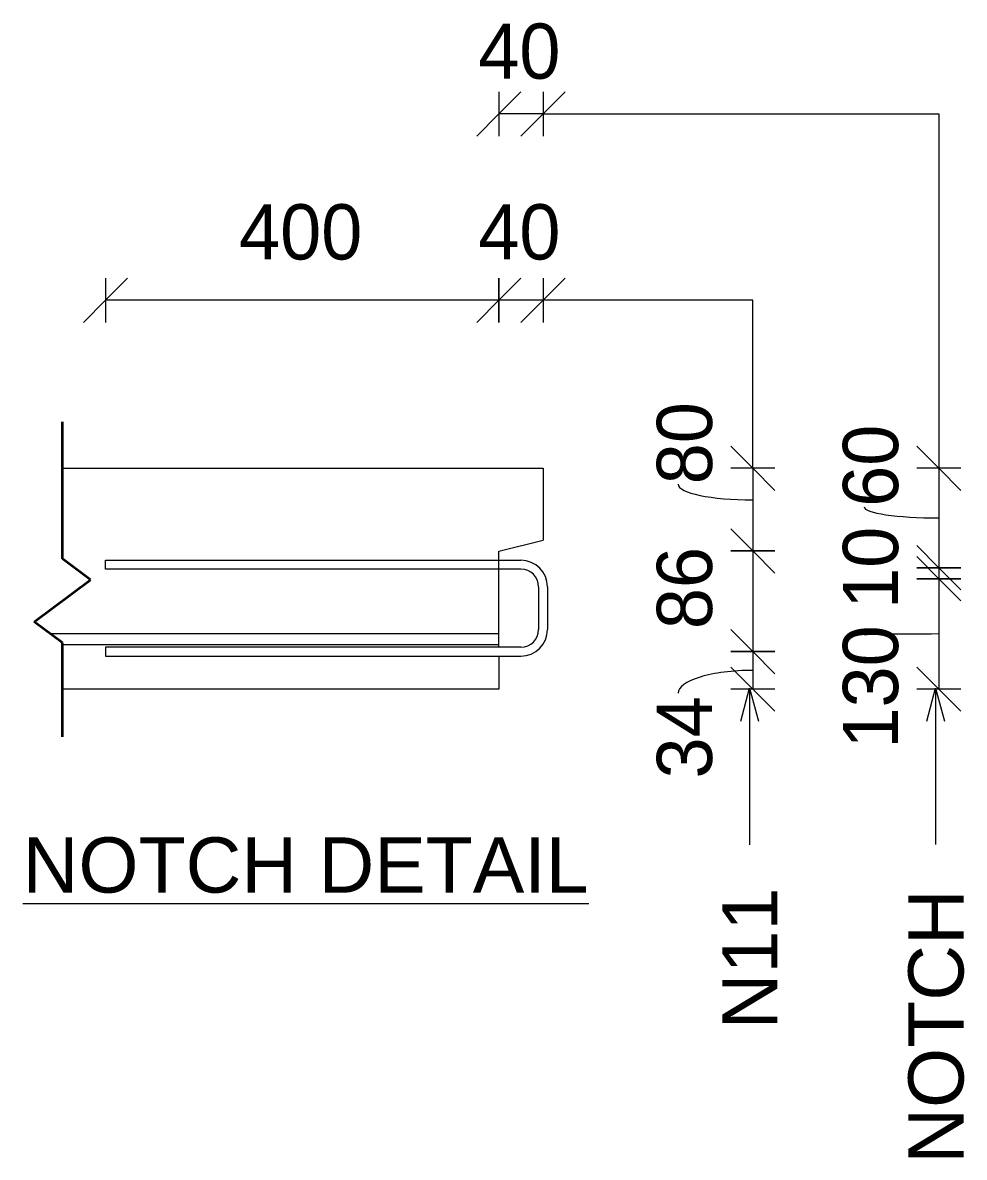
# Model space of a CAD drawing. Header units: millimetres. Extents: x 7271 to 21997, y -3310 to 18539.
# Drawn here: x 15312 to 16164, y 17512 to 18539 of the extents above; entities that cross this region are included whole.
import ezdxf

# ---------------------------------------------------------------- set-up
doc = ezdxf.new("R2010")
doc.units = ezdxf.units.MM
doc.layers.add('A-DETL', color=90, linetype='Continuous', lineweight=18)
doc.layers.add('G-ANNO-TEXT', color=231, linetype='Continuous', lineweight=9)
doc.styles.add('Arial_1', font='arial.ttf', dxfattribs={"height": 50})
doc.styles.add('Nirmala UI Semilight_1', font='NirmalaS.ttf', dxfattribs={"height": 50})

msp = doc.modelspace()

# ---------------------------------------------------------------- linework, layer by layer
at = {"layer": 'A-DETL', "color": 7}
for p, q in [((15742.7, 18456.1), (15762.7, 18476.1)), ((15742.7, 18476.1), (15742.7, 18456.1)), ((15802.7, 18476.1), (15782.7, 18456.1)), ((15782.7, 18476.1), (15782.7, 18456.1)), ((15742.7, 18456.1), (15722.7, 18436.1)), ((15782.7, 18456.1), (15742.7, 18456.1)), ((15742.7, 18456.1), (15742.7, 18436.1)), ((15782.7, 18456.1), (15762.7, 18436.1)), ((15782.7, 18456.1), (15782.7, 18436.1)), ((15782.7, 18456.1), (16140.9, 18456.1)), ((16140.9, 18456.1), (16140.9, 18135.4)), ((15386.7, 18307.5), (15386.7, 18287.5)), ((15386.7, 18287.5), (15406.7, 18307.5)), ((15742.7, 18287.5), (15742.7, 18307.5)), ((15742.7, 18307.5), (15742.7, 18287.5)), ((15742.7, 18287.5), (15762.7, 18307.5)), ((15762.7, 18307.5), (15742.7, 18287.5)), ((15782.7, 18307.5), (15782.7, 18287.5)), ((15782.7, 18287.5), (15802.7, 18307.5)), ((15386.7, 18287.5), (15366.7, 18267.5)), ((15742.7, 18287.5), (15386.7, 18287.5)), ((15386.7, 18287.5), (15386.7, 18267.5)), ((15742.7, 18287.5), (15722.7, 18267.5)), ((15722.7, 18267.5), (15742.7, 18287.5)), ((15782.7, 18287.5), (15742.7, 18287.5)), ((15742.7, 18287.5), (15742.7, 18267.5)), ((15742.7, 18267.5), (15742.7, 18287.5)), ((15762.7, 18267.5), (15782.7, 18287.5)), ((15782.7, 18287.5), (15782.7, 18267.5)), ((15972.6, 18287.5), (15782.7, 18287.5)), ((15972.6, 18135.4), (15972.6, 18287.5)), ((15972.6, 18135.4), (15952.6, 18155.4)), ((16140.9, 18135.4), (16120.9, 18155.4)), ((15347.7, 18135.4), (15782.7, 18135.4)), ((15782.7, 18135.4), (15782.7, 18070.4)), ((15972.6, 18135.4), (15952.6, 18135.4)), ((15992.6, 18115.4), (15972.6, 18135.4)), ((15972.6, 18135.4), (15972.6, 18060.6)), ((15992.6, 18135.4), (15972.6, 18135.4)), ((16140.9, 18135.4), (16120.9, 18135.4)), ((16160.9, 18115.4), (16140.9, 18135.4)), ((16140.9, 18135.4), (16140.9, 18045.4)), ((16160.9, 18135.4), (16140.9, 18135.4)), ((15972.6, 18060.6), (15952.6, 18080.6)), ((15952.6, 18080.6), (15972.6, 18060.6)), ((15742.7, 18060.4), (15782.7, 18070.4)), ((15742.7, 17973.4), (15742.7, 18060.4)), ((15972.6, 18060.6), (15952.6, 18060.6)), ((15952.6, 18060.6), (15972.6, 18060.6)), ((15972.6, 18060.6), (15992.6, 18060.6)), ((15992.6, 18060.6), (15972.6, 18060.6)), ((15972.6, 18060.6), (15992.6, 18040.6)), ((15992.6, 18040.6), (15972.6, 18060.6)), ((15972.6, 18060.6), (15972.6, 17969.4)), ((16140.9, 18045.4), (16120.9, 18065.4)), ((16120.9, 18065.4), (16140.9, 18045.4)), ((16140.9, 18035.4), (16120.9, 18055.4)), ((16120.9, 18055.4), (16140.9, 18035.4)), ((15386.7, 18044.1), (15386.7, 18052.1)), ((15386.7, 18052.1), (15762.7, 18052.1)), ((16140.9, 18045.4), (16120.9, 18045.4)), ((16120.9, 18045.4), (16140.9, 18045.4)), ((16140.9, 18045.4), (16160.9, 18045.4)), ((16160.9, 18045.4), (16140.9, 18045.4)), ((16140.9, 18045.4), (16160.9, 18025.4)), ((16160.9, 18025.4), (16140.9, 18045.4)), ((16140.9, 18045.4), (16140.9, 18035.4)), ((15762.7, 18044.1), (15386.7, 18044.1)), ((16140.9, 18035.4), (16120.9, 18035.4)), ((16120.9, 18035.4), (16140.9, 18035.4)), ((16140.9, 18035.4), (16160.9, 18035.4)), ((16160.9, 18035.4), (16140.9, 18035.4)), ((16140.9, 18035.4), (16160.9, 18015.4)), ((16160.9, 18015.4), (16140.9, 18035.4)), ((16140.9, 18035.4), (16140.9, 17935.4)), ((15778.7, 18028.1), (15778.7, 17989.4)), ((15786.7, 18028.1), (15786.7, 17989.4)), ((15742.7, 17985.6), (15336.7, 17985.6)), ((15972.6, 17969.4), (15952.6, 17989.4)), ((15952.6, 17989.4), (15972.6, 17969.4)), ((15742.7, 17975.6), (15347.7, 17975.6)), ((15762.7, 17973.4), (15386.7, 17973.4)), ((15386.7, 17973.4), (15386.7, 17965.4)), ((15386.7, 17965.4), (15762.7, 17965.4)), ((15742.7, 17965.4), (15742.7, 17935.4)), ((15972.6, 17969.4), (15952.6, 17969.4)), ((15952.6, 17969.4), (15972.6, 17969.4)), ((15972.6, 17969.4), (15992.6, 17969.4)), ((15992.6, 17969.4), (15972.6, 17969.4)), ((15972.6, 17969.4), (15992.6, 17949.4)), ((15992.6, 17949.4), (15972.6, 17969.4)), ((15972.6, 17969.4), (15972.6, 17935.4)), ((15972.6, 17935.4), (15952.6, 17955.4)), ((16140.9, 17935.4), (16120.9, 17955.4)), ((15742.7, 17935.4), (15347.7, 17935.4)), ((15972.6, 17935.4), (15952.6, 17935.4)), ((15961.6, 17906.5), (15969.7, 17936.5)), ((15969.7, 17936.5), (15969.7, 17796)), ((15969.7, 17936.5), (15977.7, 17906.5)), ((15992.6, 17935.4), (15972.6, 17935.4)), ((15972.6, 17935.4), (15992.6, 17915.4)), ((16140.9, 17935.4), (16120.9, 17935.4)), ((16130, 17906.5), (16138, 17936.5)), ((16138, 17936.5), (16138, 17796)), ((16138, 17936.5), (16146.1, 17906.5)), ((16160.9, 17935.4), (16140.9, 17935.4)), ((16140.9, 17935.4), (16160.9, 17915.4)), ((15969.7, 17796), (15969.7, 17794.6)), ((16138, 17796), (16138, 17794.7))]:
    msp.add_line(p, q, dxfattribs=at)
at = {"layer": 'A-DETL', "color": 250, "lineweight": 35}
for p, q in [((15347.7, 18053.5), (15347.7, 18177.5)), ((15373.1, 18034.5), (15347.7, 18053.5)), ((15322.3, 17996.4), (15373.1, 18034.5)), ((15347.7, 17977.3), (15322.3, 17996.4)), ((15347.7, 17892.3), (15347.7, 17977.3))]:
    msp.add_line(p, q, dxfattribs=at)
at = {"layer": 'A-DETL', "color": 7}
for centre, radius, start, end in [((15762.7, 18028.1), 24, 0, 90), ((15762.7, 18028.1), 16, 0, 90), ((15762.7, 17989.4), 16, 270, 0), ((15762.7, 17989.4), 24, 270, 0)]:
    msp.add_arc(centre, radius, start, end, dxfattribs=at)
for centre, ratio, start_param, end_param in [((15972.6, 18120.9), 0.209345, 3.141593, 4.712389), ((16140.9, 18100.5), 0.149102, 3.141593, 4.712389), ((16140.9, 17984.5), 0.013219, 1.570796, 3.141593), ((15972.6, 17931.8), 0.305683, 1.570796, 3.141593)]:
    msp.add_ellipse(centre, major_axis=(67.6, 0), ratio=ratio, start_param=start_param, end_param=end_param, dxfattribs=at)

# ---------------------------------------------------------------- texts
at = {"layer": 'G-ANNO-TEXT', "color": 7, "char_height": 50, "attachment_point": 1}
for s, insert, width, style in [('40', (15724.1, 18538), 91.392, 'Nirmala UI Semilight_1'), ('400', (15507.6, 18374.4), 136.287, 'Nirmala UI Semilight_1'), ('40', (15724.1, 18374.4), 91.392, 'Nirmala UI Semilight_1'), ('\\LNOTCH DETAIL', (15311.8, 17801.3), 622.11, 'Arial_1')]:
    msp.add_mtext(s, dxfattribs=dict(at, insert=insert, width=width, style=style))
at = {"layer": 'G-ANNO-TEXT', "color": 7, "char_height": 50, "attachment_point": 1, "rotation": 90}
for s, insert, width, style in [('80', (15885.7, 18120.9), 89.789, 'Nirmala UI Semilight_1'), ('60', (16054.1, 18100.5), 89.789, 'Nirmala UI Semilight_1'), ('10', (16054.1, 18008.1), 76.962, 'Nirmala UI Semilight_1'), ('86', (15885.7, 17989.8), 89.789, 'Nirmala UI Semilight_1'), ('130', (16054.1, 17881.7), 121.856, 'Nirmala UI Semilight_1'), ('34', (15885.7, 17854.6), 91.392, 'Nirmala UI Semilight_1'), ('N11', (15944.9, 17627.6), 153.924, 'Arial_1'), ('NOTCH', (16113.3, 17506), 301.435, 'Arial_1')]:
    msp.add_mtext(s, dxfattribs=dict(at, insert=insert, width=width, style=style))

doc.saveas('drawing.dxf')
